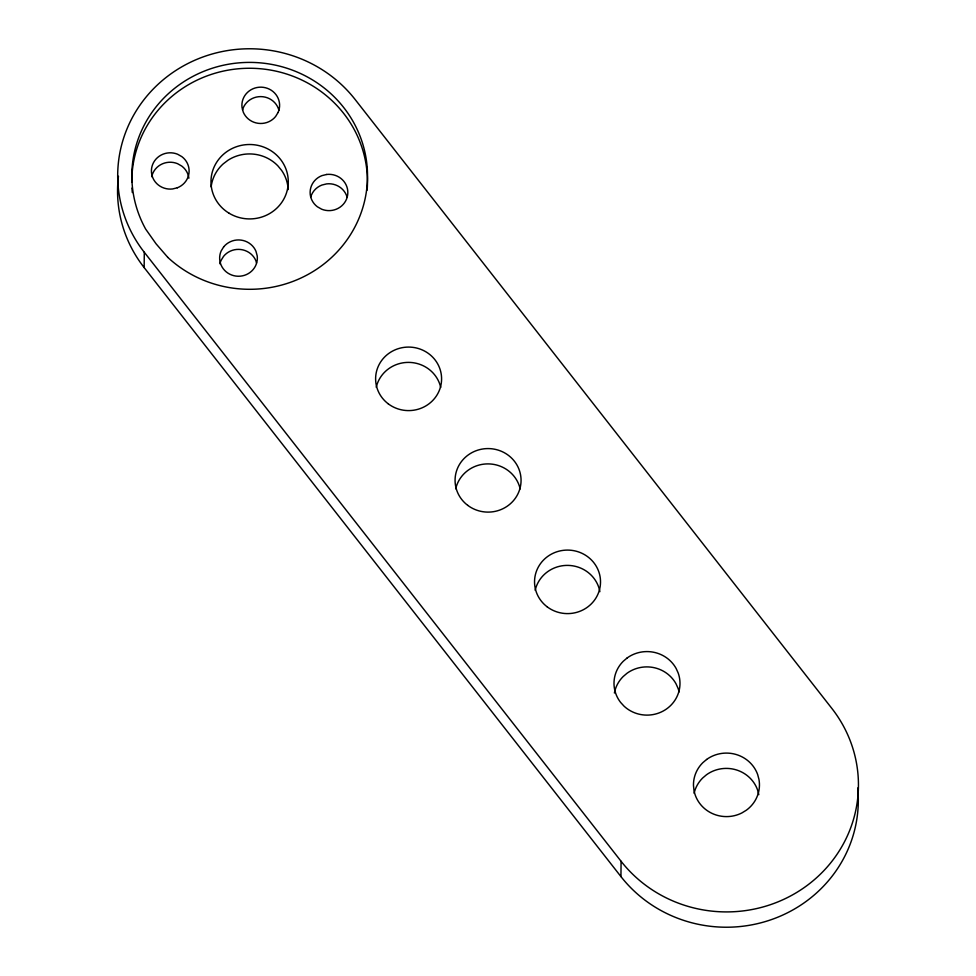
<?xml version="1.0" encoding="UTF-8"?>
<svg xmlns="http://www.w3.org/2000/svg" width="976" height="976" viewBox="0 0 976 976"><rect width="100%" height="100%" fill="white"/><g stroke="black" fill="none" stroke-linecap="round" stroke-linejoin="round"><path stroke-width="1.46" d="M857.697 788.022A131.98 127.063 0.5 0 1 774.2 918.599A131.98 127.063 0.5 0 1 620.943 876.594L144.155 267.583L144.289 252.272A131.98 127.063 0.5 0 1 170.202 74.347A131.98 127.063 0.5 0 1 355.057 99.406L831.845 708.417A131.98 127.063 0.5 0 1 805.92 886.354A131.98 127.063 0.5 0 1 621.078 861.283L144.289 252.272M620.943 876.594L621.078 861.283M758.816 794.647L757.522 789.828A33.001 31.769 0.5 0 0 706.465 774.785L702.586 778.079A33.001 31.769 0.5 0 0 694.107 793.268M256.505 263.044L255.895 260.738A18.849 18.154 0.5 0 0 223.553 256.359L221.052 260.446A18.849 18.154 0.5 0 0 219.954 263.837M211.145 186.867A38.65 37.21 0.5 0 1 223.211 163.883L227.957 160.259A38.65 37.21 0.5 0 1 277.843 165.822L281.613 170.397A38.65 37.21 0.5 0 1 288.152 189.588M151.719 176.693A18.849 18.154 0.5 0 1 177.547 163.675L181.78 166.091A18.849 18.154 0.5 0 1 188.893 178.181M132.321 192.54A117.84 113.448 0.5 0 1 131.967 188.1M131.784 182.17A117.84 113.448 0.5 0 1 253.699 68.332A117.84 113.448 0.5 0 1 367.147 190.161M242.499 109.898A18.849 18.154 0.5 0 1 260.824 96.612A18.849 18.154 0.5 0 1 278.916 110.215M455.719 488.769A33.001 31.769 0.5 0 1 488 463.893A33.001 31.769 0.5 0 1 520.171 488.927M144.155 267.583A131.98 127.063 0.5 0 1 118.45 176.253M376.248 387.265A33.001 31.769 0.5 0 1 408.529 362.389A33.001 31.769 0.5 0 1 440.713 387.423M535.177 590.273A33.001 31.769 0.5 0 1 568.105 565.397A33.001 31.769 0.5 0 1 599.886 591.651M614.392 692.997A33.001 31.769 0.5 0 1 623.115 676.588L626.995 673.281A33.001 31.769 0.5 0 1 675.99 683.749L678.052 688.324A33.001 31.769 0.5 0 1 679.101 691.923M310.722 197.054A18.849 18.154 0.5 0 1 321.824 185.074L326.594 183.891A18.849 18.154 0.5 0 1 347.151 197.372M278.111 112.423L275.61 116.498A18.849 18.154 0.5 0 1 243.268 112.118L242.036 107.531A18.849 18.154 0.5 0 1 263.361 87.34A18.849 18.154 0.5 0 1 278.111 112.423M223.638 246.916L221.137 251.003A18.849 18.154 0.5 0 0 235.875 276.074A18.849 18.154 0.5 0 0 257.213 255.895L255.98 251.308A18.849 18.154 0.5 0 0 223.638 246.916M627.129 657.97L623.249 661.277A33.001 31.769 0.5 0 0 620.651 702.464L624.079 706.197A33.001 31.769 0.5 0 0 664.729 710.15A33.001 31.769 0.5 0 0 678.186 673.013L676.124 668.45A33.001 31.769 0.5 0 0 627.129 657.97M706.6 759.474L702.72 762.781A33.001 31.769 0.5 0 0 693.472 785.399L693.973 790.353A33.001 31.769 0.5 0 0 741.955 812.898L746.323 810.226A33.001 31.769 0.5 0 0 758.95 779.348L757.657 774.517A33.001 31.769 0.5 0 0 706.6 759.474M177.339 187.782L172.569 188.966A18.849 18.154 0.5 0 1 151.597 168.421A18.849 18.154 0.5 0 1 177.632 154.245L181.865 156.648A18.849 18.154 0.5 0 1 177.339 187.782M326.679 174.46L321.909 175.643A18.849 18.154 0.5 0 0 317.371 206.778L321.616 209.181A18.849 18.154 0.5 0 0 347.651 195.005A18.849 18.154 0.5 0 0 326.679 174.46M167.835 257.42L156.026 243.768L145.644 229.067A117.84 113.448 0.5 0 1 241.414 62.671A117.84 113.448 0.5 0 1 360.425 214.683A117.84 113.448 0.5 0 1 167.835 257.42M229.104 213.232A38.65 37.21 0.5 0 0 288.249 183.073A38.65 37.21 0.5 0 0 231.519 148.828A38.65 37.21 0.5 0 0 229.104 213.232M467.76 505.373A33.001 31.769 0.5 0 0 520.745 484.779A33.001 31.769 0.5 0 0 475.69 450.888A33.001 31.769 0.5 0 0 467.76 505.373M388.302 403.869A33.001 31.769 0.5 0 0 441.274 383.275A33.001 31.769 0.5 0 0 396.232 349.384A33.001 31.769 0.5 0 0 388.302 403.869M547.231 606.877A33.001 31.769 0.5 0 0 600.203 586.283A33.001 31.769 0.5 0 0 555.161 552.392A33.001 31.769 0.5 0 0 547.231 606.877"/></g></svg>
